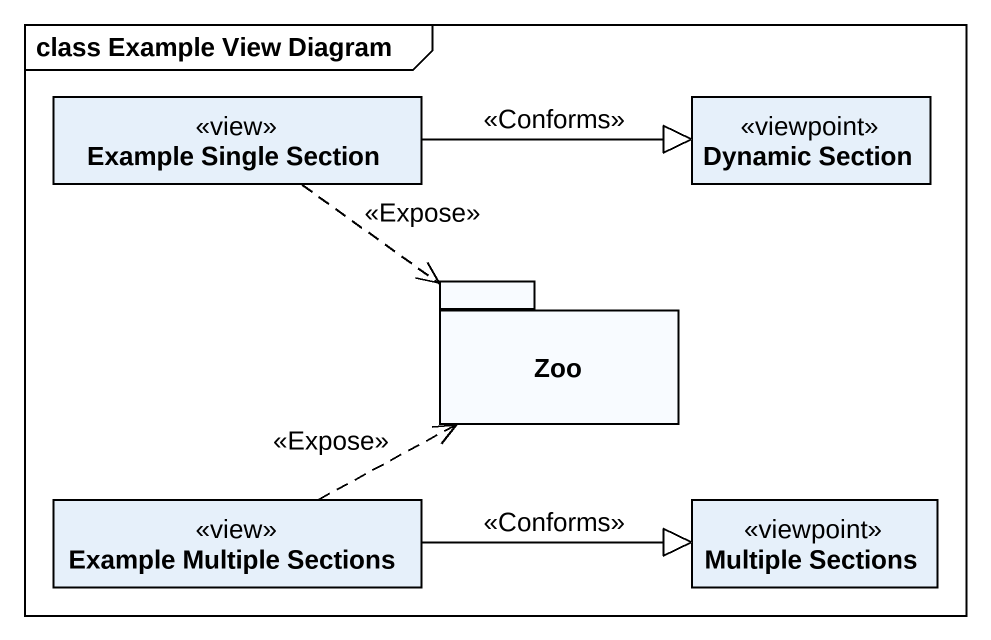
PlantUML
@startuml
mainframe class Example View Diagram
hide circle
hide empty members
class "Example Single Section" as Example_Single_Section <<view>>
class "Dynamic Section" as Dynamic_Section <<viewpoint>>
package Zoo {
}
class "Example Multiple Sections" as Example_Multiple_Sections <<view>>
class "Multiple Sections" as Multiple_Sections <<viewpoint>>
Example_Single_Section -right-|> Dynamic_Section : <<Conforms>>
Example_Single_Section ..> Zoo : <<Expose>>
Example_Multiple_Sections .right.> Zoo : <<Expose>>
Example_Multiple_Sections -right-|> Multiple_Sections : <<Conforms>>
@enduml
